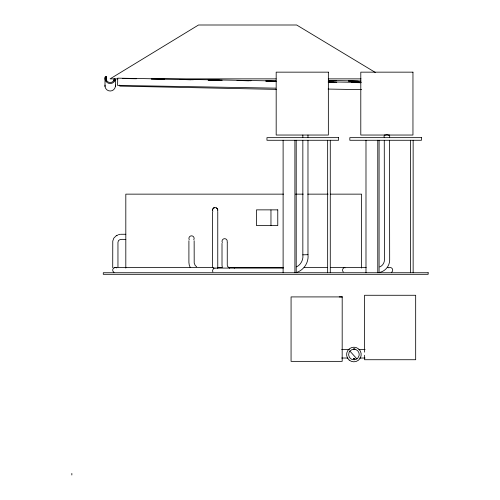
<?xml version="1.0" encoding="UTF-8"?>
<svg xmlns="http://www.w3.org/2000/svg" width="500" height="500" viewBox="0 0 500 500"><rect width="100%" height="100%" fill="white"/><g stroke="black" fill="none" stroke-linecap="round" stroke-linejoin="round"><path stroke-width="0.75" d="M342.194 296.913L342.181 361.362L291.062 361.362L291.075 296.913L342.194 296.913L339.231 296.913M364.544 355.231L364.544 359.725L415.675 359.725L415.675 295.275L364.544 295.275L364.544 352.169M119.8 85.05L119.781 86.112L276.306 89.388M229.544 268.269L229.569 267.5M115.4 86.425L115.4 78.981A5.238 5.238 0 0 1 108.875 83.387A5.238 5.238 0 0 1 105.35 76.344L106.325 76.6L106.013 77.794A4.225 4.225 0 0 0 109.675 82.513A4.225 4.225 0 0 0 114.4 78.85M349.875 351.05L349.119 352.206A5.312 5.312 0 0 0 356.894 358.9L357.925 357.975L359.119 355.5A5.312 5.312 0 0 0 354.888 349.294L354.888 348.8L353.469 348.8L353.469 349.294L354.888 349.294L352.15 349.5L349.875 351.05L356.894 358.9M213.275 268.844L212.519 270.663L212.881 271.944M214.444 207.675C212.875 208.038 212.006 210 212.881 211.369M213.812 207.969L213.281 208.381M213.812 268.812L213.812 267.5L115.337 267.5L114.025 267.85L113.069 268.812A2.737 2.669 0 0 0 113.069 271.431L114.025 272.387M116.644 235.319L113.763 238.194L112.775 241.1L112.719 267.681M296.588 266.881C300.925 264.681 303.544 259.65 302.844 254.831L302.844 140.481M379.756 266.919C382.569 265.781 384.481 262.85 384.438 259.825L384.269 140.55M296.544 272.475C303.875 270.113 308.95 262.331 307.975 254.669L307.975 140.475M344.475 267.594C342.587 268.038 341.887 270.644 343.3 271.975M380.181 272.306C385.631 270.912 389.719 265.625 389.675 259.988L389.506 140.55M384.263 137.431C382.181 133.819 391.575 133.781 389.5 137.425M389.5 135.087L389.131 135.1M302.844 254.831L307.975 254.669M117.888 78.869L110.094 78.869L198.519 25L296.663 25L375.312 72.438M151.4 78.869L276.087 78.869M328.306 78.869L361.037 78.869M283.531 194.144L125.812 194.144L125.812 268.075M295.462 194.144L303.244 194.144M307.738 194.144L328.137 194.144M330.375 194.144L361.606 194.144L361.606 268.075M120.487 234.269L125.812 234.269M125.812 239.506C123.531 239.475 118.056 238.35 117.956 242.213L117.956 267.013M217.756 267.5L222.362 267.5L222.013 265.356L222.013 243.35M228.106 267.5L283.175 267.5M304.125 267.5L327.4 267.5M330.5 267.5L344.331 267.5M366.2 267.5L345.15 267.5L345.15 267.85M387.625 267.5L388.481 267.5M215.963 268.081L283.325 268.081M341.681 349.431L349.494 349.431M358.869 349.431L365.119 349.431M341.681 358.025L347.931 358.025M359.65 358.025L365.119 358.025M275.994 80.975L117.731 78.162L117.606 85.394L275.869 88.156M328.231 81.838L360.975 82.463M122.406 78.513L136.438 78.756M151.25 79.013L164.506 79.244M193.35 79.75L180.1 79.519L191.012 79.75M208.162 80.006L222.194 80.25M251.044 80.756L237.013 80.512L248.7 80.756M265.856 81.013L275.988 81.194M336.8 82.256L328.225 82.106L334.462 82.256M351.613 82.513L360.969 82.675M208.162 80.05L219.856 80.25M265.856 81.056L275.988 81.231M351.613 82.55L360.969 82.719M328.106 89.069L361.625 89.65M328.419 80.381L361.044 81.062M336.175 80.756L328.406 80.594L333.844 80.75M348.6 81.019L359.475 81.244M348.6 81.056L357.919 81.25M384.594 135.106L384.256 135.094M115.337 267.5L116.644 267.85M228.631 267.325L227.556 266.388L227.256 265.188L227.256 242.381M196.7 266.812L195.206 265.5L194.194 263.062L194.144 240.744M216.438 207.913L217.4 208.825L217.763 210.081M190.287 267.569L189.256 265.075L188.906 262.481L188.906 240.744M413.144 140.275L413.144 272.744M410.525 140.275L410.525 272.744M379.087 140.275L379.087 272.744M377.775 140.275L377.775 272.744M365.988 140.275L365.988 272.744M330.275 140.275L330.275 272.744M327.656 140.275L327.656 272.744M307.975 135.037L307.975 137.369M302.844 135.037L302.844 137.369M296.212 140.275L296.212 272.744M294.906 140.275L294.906 272.744M283.113 140.275L283.113 272.744M270.963 210.044L270.963 225.525M234.294 267.5L234.294 268.269M217.763 211.475L217.763 268.444M212.519 212.062L212.519 267.181M114.062 78.794L114.062 81.025M114.025 267.85L114.025 267.756A2.619 2.319 0 0 1 116.644 267.756M106.325 76.6L106.325 81.062M105.006 77.669L105.013 86.475M71.844 473.425L71.844 475M212.644 210.919A2.619 2.619 0 0 1 215.125 207.587A2.619 2.619 0 0 1 217.706 210.85M213.812 268.431A2.656 2.65 0 0 1 215.8 268.163M116.869 235.8A5.238 5.238 0 0 1 117.956 234.969M118.569 234.669A5.238 5.238 0 0 1 119.894 234.312M222.369 242.606A2.619 2.619 0 0 1 224.294 238.7A2.619 2.619 0 0 1 227.169 241.975M388.756 267.85A2.619 2.619 0 0 1 392.337 268.812A2.619 2.619 0 0 1 391.381 272.387M189.256 239.756A2.619 2.619 0 0 1 191.525 235.825A2.619 2.619 0 0 1 193.794 239.756M115.394 85.056A5.238 5.238 0 0 1 110.231 91.006A5.238 5.238 0 0 1 105.006 85.113M353.413 358.425L353.413 358.85L354.837 358.919L354.837 358.425L353.413 358.425M328.35 72.156L276.181 72.156L276.181 135.037L328.35 135.037L328.35 72.156M412.956 72.156L360.794 72.156L360.794 135.037L412.956 135.037L412.956 72.156M338.569 137.656L266.956 137.656L266.956 140.275L338.569 140.275L338.569 137.656M421.444 137.656L349.825 137.656L349.825 140.275L421.444 140.275L421.444 137.656M277.769 209.862L256.475 209.862L256.475 225.581L277.769 225.581L277.769 209.862M428.156 272.744L103.281 272.744L103.281 274.312L428.156 274.312L428.156 272.744M349.144 360.044A7.294 7.294 0 0 0 361.069 355.869A7.294 7.294 0 0 0 351.494 347.625A7.294 7.294 0 0 0 349.144 360.044"/></g></svg>
